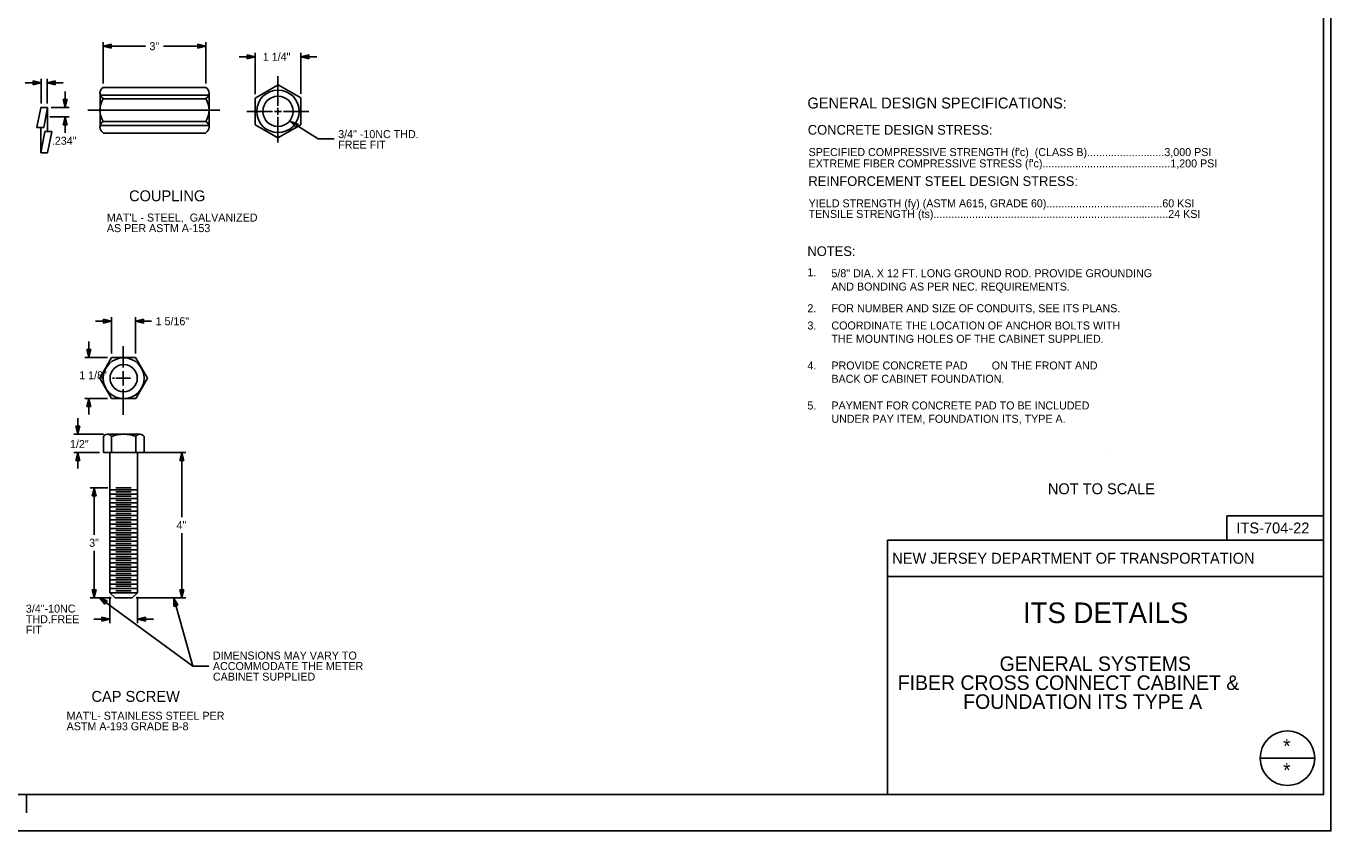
# Model space of a CAD drawing. Extents: x 507907 to 706396, y 496048 to 704964.
# Drawn here: x 705858 to 706396, y 704012 to 704344 of the extents above; entities that cross this region are included whole.
import ezdxf

# ---------------------------------------------------------------- set-up
doc = ezdxf.new("R2010")
doc.units = 0
doc.layers.add('1', color=7, linetype='Continuous')
doc.layers.add('41', color=7, linetype='Continuous')

msp = doc.modelspace()

# ---------------------------------------------------------------- linework, layer by layer
at = {"layer": '1'}
for p, q in [((706393.15, 704026.83), (706393.15, 704656.83)), ((705889.78, 704320.25), (705889.78, 704337.26)), ((705889.78, 704335.61), (705893.08, 704336.44)), ((705907.21, 704335.61), (705889.78, 704335.61)), ((705893.08, 704334.79), (705889.78, 704335.61)), ((705893.08, 704336.44), (705893.08, 704334.79)), ((705914.71, 704335.61), (705932.14, 704335.61)), ((705928.84, 704336.44), (705932.14, 704335.61)), ((705928.84, 704334.79), (705928.84, 704336.44)), ((705932.14, 704335.61), (705928.84, 704334.79)), ((705932.14, 704320.25), (705932.14, 704337.26)), ((705945.88, 704331.23), (705952.48, 704331.23)), ((705949.18, 704332.06), (705952.48, 704331.23)), ((705949.18, 704330.41), (705949.18, 704332.06)), ((705952.48, 704331.23), (705949.18, 704330.41)), ((705952.48, 704315.87), (705952.48, 704332.88)), ((705971.29, 704315.96), (705971.29, 704332.88)), ((705971.29, 704331.23), (705974.59, 704332.06)), ((705977.89, 704331.23), (705971.29, 704331.23)), ((705974.59, 704330.41), (705971.29, 704331.23)), ((705974.59, 704332.06), (705974.59, 704330.41)), ((705857.56, 704320.45), (705864.16, 704320.45)), ((705860.86, 704321.28), (705864.16, 704320.45)), ((705860.86, 704319.63), (705860.86, 704321.28)), ((705864.16, 704320.45), (705860.86, 704319.63)), ((705864.16, 704312), (705864.16, 704322.1)), ((705866.68, 704312), (705866.68, 704322.1)), ((705866.68, 704320.45), (705869.98, 704321.28)), ((705873.28, 704320.45), (705866.68, 704320.45)), ((705869.98, 704319.63), (705866.68, 704320.45)), ((705869.98, 704321.28), (705869.98, 704319.63)), ((705952.48, 704314.22), (705961.96, 704319.71)), ((705961.87, 704310.98), (705961.87, 704323.31)), ((705971.29, 704314.31), (705961.96, 704319.71)), ((705874.07, 704310.35), (705873.25, 704313.65)), ((705873.25, 704313.65), (705874.9, 704313.65)), ((705874.07, 704316.95), (705874.07, 704310.35)), ((705874.9, 704313.65), (705874.07, 704310.35)), ((705888.46, 704316.29), (705888.46, 704302.25)), ((705888.46, 704315.45), (705933.46, 704315.45)), ((705932.14, 704318.6), (705889.78, 704318.6)), ((705889.78, 704313.95), (705932.14, 704313.95)), ((705933.46, 704316.29), (705933.46, 704302.25)), ((705952.48, 704314.22), (705952.48, 704303.18)), ((705971.29, 704314.31), (705971.29, 704303.21)), ((705862.42, 704302.19), (705864.01, 704310.23)), ((705864.16, 704310.35), (705866.68, 704310.35)), ((705865.24, 704302.13), (705866.8, 704310.17)), ((705866.86, 704300.51), (705866.86, 704310.17)), ((705868.33, 704310.35), (705875.72, 704310.35)), ((705883.39, 704309.15), (705937.84, 704309.15)), ((705959.62, 704308.73), (705948.97, 704308.73)), ((705961.87, 704308.73), (705960.37, 704308.73)), ((705961.87, 704308.73), (705961.87, 704310.23)), ((705961.87, 704308.73), (705961.87, 704307.23)), ((705961.87, 704308.73), (705963.37, 704308.73)), ((705964.12, 704308.73), (705974.62, 704308.73)), ((705867.73, 704306.5), (705875.72, 704306.5)), ((705873.25, 704303.2), (705874.07, 704306.5)), ((705874.9, 704303.2), (705873.25, 704303.2)), ((705874.07, 704299.9), (705874.07, 704306.5)), ((705874.07, 704306.5), (705874.9, 704303.2)), ((705888.46, 704302.85), (705933.46, 704302.85)), ((705889.78, 704304.53), (705932.14, 704304.53)), ((705961.87, 704297.78), (705952.48, 704303.18)), ((705961.87, 704306.48), (705961.87, 704295.83)), ((705961.87, 704297.78), (705971.29, 704303.21)), ((705967, 704304.5), (705978.45, 704297.38)), ((705969.37, 704302.06), (705967, 704304.5)), ((705967, 704304.5), (705970.24, 704303.46)), ((705970.24, 704303.46), (705969.37, 704302.06)), ((705862.57, 704302.01), (705865.06, 704302.01)), ((705864.04, 704291.78), (705864.04, 704301.95)), ((705864.04, 704291.78), (705865.75, 704300.33)), ((705865.9, 704300.45), (705868.42, 704300.45)), ((705866.86, 704291.72), (705868.54, 704300.27)), ((705932.14, 704299.79), (705889.78, 704299.79)), ((705961.96, 704297.78), (705961.84, 704297.84)), ((705985.05, 704297.38), (705978.45, 704297.38)), ((705864.22, 704291.6), (705866.71, 704291.6)), ((705886.61, 704222.12), (705893.21, 704222.12)), ((705889.91, 704222.94), (705893.21, 704222.12)), ((705889.91, 704221.29), (705889.91, 704222.94)), ((705893.21, 704222.12), (705889.91, 704221.29)), ((705893.21, 704208.79), (705893.21, 704223.77)), ((705903.14, 704208.79), (705903.14, 704223.77)), ((705903.14, 704222.12), (705906.44, 704222.94)), ((705909.74, 704222.12), (705903.14, 704222.12)), ((705906.44, 704221.29), (705903.14, 704222.12)), ((705906.44, 704222.94), (705906.44, 704221.29)), ((705883.91, 704213.74), (705883.91, 704207.14)), ((705898.04, 704203.09), (705898.04, 704211.88)), ((705891.56, 704207.14), (705882.26, 704207.14)), ((705883.91, 704207.14), (705883.08, 704210.44)), ((705883.08, 704210.44), (705884.73, 704210.44)), ((705884.73, 704210.44), (705883.91, 704207.14)), ((705888.35, 704198.68), (705893.21, 704207.14)), ((705903.14, 704207.14), (705893.21, 704207.14)), ((705903.14, 704207.14), (705908.06, 704198.59)), ((705898.04, 704198.59), (705898.04, 704201.59)), ((705888.35, 704198.62), (705888.38, 704198.68)), ((705888.35, 704198.68), (705893.24, 704190.22)), ((705894.47, 704198.59), (705893.68, 704198.59)), ((705898.04, 704198.59), (705895.04, 704198.59)), ((705898.04, 704198.59), (705901.04, 704198.59)), ((705898.04, 704198.59), (705898.04, 704195.59)), ((705903.23, 704190.22), (705908.06, 704198.59)), ((705891.59, 704190.22), (705882.26, 704190.22)), ((705883.08, 704186.92), (705883.91, 704190.22)), ((705883.91, 704183.62), (705883.91, 704190.22)), ((705883.91, 704190.22), (705884.73, 704186.92)), ((705903.23, 704190.22), (705893.24, 704190.22)), ((705898.04, 704194.09), (705898.04, 704183.56)), ((705884.73, 704186.92), (705883.08, 704186.92)), ((705879.32, 704175.52), (705878.49, 704178.82)), ((705878.49, 704178.82), (705880.14, 704178.82)), ((705879.32, 704182.12), (705879.32, 704175.52)), ((705880.14, 704178.82), (705879.32, 704175.52)), ((705889.85, 704175.52), (705877.67, 704175.52)), ((705889.88, 704174.62), (705889.88, 704167.99)), ((705891.5, 704175.52), (705904.94, 704175.52)), ((705893.24, 704174.62), (705893.24, 704167.99)), ((705903.23, 704174.62), (705903.23, 704167.99)), ((705906.62, 704174.62), (705906.62, 704167.99)), ((705888.23, 704167.99), (705877.67, 704167.99)), ((705878.49, 704164.69), (705879.32, 704167.99)), ((705880.14, 704164.69), (705878.49, 704164.69)), ((705879.32, 704161.39), (705879.32, 704167.99)), ((705879.32, 704167.99), (705880.14, 704164.69)), ((705889.88, 704167.99), (705906.62, 704167.99)), ((705892.58, 704110.09), (705892.58, 704167.99)), ((705903.86, 704110.09), (705903.86, 704167.99)), ((705905.51, 704167.99), (705923.8, 704167.99)), ((705921.32, 704164.69), (705922.15, 704167.99)), ((705922.97, 704164.69), (705921.32, 704164.69)), ((705922.15, 704141.29), (705922.15, 704167.99)), ((705922.15, 704167.99), (705922.97, 704164.69)), ((706303.2, 704168.01), (706303.2, 704168.01)), ((705891.68, 704153.44), (705884.45, 704153.44)), ((705885.27, 704150.14), (705886.1, 704153.44)), ((705886.1, 704134.02), (705886.1, 704153.44)), ((705886.1, 704153.44), (705886.92, 704150.14)), ((705892.58, 704152.57), (705903.86, 704152.57)), ((705894.98, 704153.44), (705901.28, 704153.44)), ((705886.92, 704150.14), (705885.27, 704150.14)), ((705892.58, 704150.8), (705903.86, 704150.8)), ((705892.58, 704149.03), (705903.86, 704149.03)), ((705892.58, 704147.26), (705903.86, 704147.26)), ((705894.98, 704151.7), (705901.28, 704151.7)), ((705894.98, 704149.9), (705901.28, 704149.9)), ((705894.98, 704148.16), (705901.28, 704148.16)), ((705892.58, 704145.49), (705903.86, 704145.49)), ((705892.58, 704143.72), (705903.86, 704143.72)), ((705892.58, 704141.95), (705903.86, 704141.95)), ((705894.98, 704146.36), (705901.28, 704146.36)), ((705894.98, 704144.62), (705901.28, 704144.62)), ((705894.98, 704142.82), (705901.28, 704142.82)), ((706353.2, 704131.83), (706353.2, 704141.83)), ((706353.2, 704141.83), (706393.2, 704141.83)), ((705892.58, 704140.18), (705903.86, 704140.18)), ((705892.58, 704138.41), (705903.86, 704138.41)), ((705892.58, 704136.64), (705903.86, 704136.64)), ((705894.98, 704141.08), (705901.28, 704141.08)), ((705894.98, 704139.28), (705901.28, 704139.28)), ((705894.98, 704137.54), (705901.28, 704137.54)), ((705892.58, 704134.87), (705903.86, 704134.87)), ((705892.58, 704133.1), (705903.86, 704133.1)), ((705892.58, 704131.33), (705903.86, 704131.33)), ((705894.98, 704135.74), (705901.28, 704135.74)), ((705894.98, 704134), (705901.28, 704134)), ((705894.98, 704132.2), (705901.28, 704132.2)), ((705894.98, 704130.46), (705901.28, 704130.46)), ((705922.15, 704134.69), (705922.15, 704107.99)), ((706393.2, 704131.83), (706213.2, 704131.83)), ((706213.2, 704131.83), (706213.2, 704026.83)), ((705886.1, 704127.42), (705886.1, 704107.99)), ((705892.58, 704129.56), (705903.86, 704129.56)), ((705892.58, 704127.79), (705903.86, 704127.79)), ((705892.58, 704126.02), (705903.86, 704126.02)), ((705894.98, 704128.66), (705901.28, 704128.66)), ((705894.98, 704126.92), (705901.28, 704126.92)), ((705894.98, 704125.12), (705901.28, 704125.12)), ((705892.58, 704124.25), (705903.86, 704124.25)), ((705892.58, 704122.48), (705903.86, 704122.48)), ((705892.58, 704120.71), (705903.86, 704120.71)), ((705894.98, 704123.38), (705901.28, 704123.38)), ((705894.98, 704121.58), (705901.28, 704121.58)), ((705894.98, 704119.84), (705901.28, 704119.84)), ((705892.58, 704118.94), (705903.86, 704118.94)), ((705892.58, 704117.17), (705903.86, 704117.17)), ((705892.58, 704115.4), (705903.86, 704115.4)), ((705894.98, 704118.04), (705901.28, 704118.04)), ((705894.98, 704116.3), (705901.28, 704116.3)), ((705894.98, 704114.5), (705901.28, 704114.5)), ((706393.2, 704116.83), (706213.2, 704116.83)), ((705886.1, 704107.99), (705885.27, 704111.29)), ((705885.27, 704111.29), (705886.92, 704111.29)), ((705886.92, 704111.29), (705886.1, 704107.99)), ((705892.58, 704113.63), (705903.86, 704113.63)), ((705892.58, 704111.86), (705903.86, 704111.86)), ((705892.58, 704110.09), (705903.86, 704110.09)), ((705892.58, 704110.09), (705894.71, 704107.99)), ((705894.98, 704112.76), (705901.28, 704112.76)), ((705894.98, 704110.96), (705901.28, 704110.96)), ((705903.86, 704110.09), (705901.73, 704107.99)), ((705922.15, 704107.99), (705921.32, 704111.29)), ((705921.32, 704111.29), (705922.97, 704111.29)), ((705922.97, 704111.29), (705922.15, 704107.99)), ((705893.06, 704107.99), (705884.45, 704107.99)), ((705888.29, 704107.98), (705926.78, 704079.77)), ((705890.46, 704105.37), (705888.29, 704107.98)), ((705888.29, 704107.98), (705891.43, 704106.7)), ((705891.43, 704106.7), (705890.46, 704105.37)), ((705892.58, 704108.44), (705892.58, 704097.54)), ((705894.71, 704107.99), (705901.73, 704107.99)), ((705903.38, 704107.99), (705923.8, 704107.99)), ((705903.86, 704108.44), (705903.86, 704097.54)), ((705918.86, 704107.88), (705926.78, 704079.77)), ((705918.96, 704104.48), (705918.86, 704107.88)), ((705918.86, 704107.88), (705920.55, 704104.93)), ((705920.55, 704104.93), (705918.96, 704104.48)), ((705885.98, 704099.19), (705892.58, 704099.19)), ((705889.28, 704100.01), (705892.58, 704099.19)), ((705889.28, 704098.36), (705889.28, 704100.01)), ((705892.58, 704099.19), (705889.28, 704098.36)), ((705903.86, 704099.19), (705907.16, 704100.01)), ((705910.46, 704099.19), (705903.86, 704099.19)), ((705907.16, 704098.36), (705903.86, 704099.19)), ((705907.16, 704100.01), (705907.16, 704098.36)), ((705933.38, 704079.77), (705926.78, 704079.77)), ((706378.2, 704041.83), (706366.95, 704041.83)), ((706378.2, 704041.83), (706389.45, 704041.83)), ((705403.15, 704026.83), (706393.15, 704026.83)), ((705858.15, 704019.33), (705858.15, 704026.83)), ((706396.15, 704011.83), (705347.97, 704011.83))]:
    msp.add_line(p, q, dxfattribs=at)
for centre, radius in [((705961.87, 704308.73), 8.79), ((705961.87, 704308.73), 6.25), ((705898.22, 704198.59), 8.44), ((705898.22, 704198.62), 5.62), ((706378.2, 704041.83), 11.25)]:
    msp.add_circle(centre, radius, dxfattribs=at)
for centre, radius, start, end in [((705891.14, 704316.29), 2.69, 120.6697, 239.3303), ((705897.51, 704309.26), 9.06, 148.6747, 211.3253), ((705930.75, 704316.29), 2.69, 300.6697, 59.3303), ((705924.39, 704309.26), 9.06, 328.6747, 31.3253), ((705864.15, 704310.2), 0.15, 90, 170.8538), ((705866.67, 704310.2), 0.15, 350.8246, 90), ((705866.4, 704306.17), 0.457, 27.5981, 133.4773), ((705891.14, 704302.23), 2.69, 120.6697, 239.3303), ((705930.75, 704302.23), 2.69, 300.6697, 59.3303), ((705862.57, 704302.16), 0.15, 170.8246, 270), ((705865.08, 704302.16), 0.15, 270, 350.8538), ((705865.89, 704300.32), 0.15, 90, 170.8346), ((705865.9, 704300.32), 0.15, 90, 170.807), ((705868.41, 704300.32), 0.15, 350.8346, 90), ((705864.39, 704295.61), 0.471, 225.4546, 317.0915), ((705864.2, 704291.75), 0.15, 170.807, 270), ((705866.72, 704291.75), 0.15, 270, 350.8407), ((705891.55, 704173.47), 2.05, 34.6152, 145.3848), ((705898.23, 704160.98), 14.54, 69.9054, 110.0946), ((705904.93, 704173.44), 2.08, 35.0663, 144.9337)]:
    msp.add_arc(centre, radius, start, end, dxfattribs=at)
at = {"layer": '41'}
for points in [[(705347.97, 704671.83), (706396.15, 704671.83), (706396.15, 704011.83), (705347.97, 704011.83)], [(705403.15, 704656.83), (706393.15, 704656.83), (706393.15, 704026.83), (705403.15, 704026.83)]]:
    msp.add_lwpolyline(points, close=True, dxfattribs=at)

# ---------------------------------------------------------------- texts
at = {"layer": '1'}
for s, height, p in [('3"', 3.3, (705908.86, 704333.96)), ('1 1/4"', 3.3, (705955.61, 704329.58)), ('GENERAL DESIGN SPECIFICATIONS:', 4.5, (706180.23, 704309.91)), ('CONCRETE DESIGN STRESS:', 3.99, (706180.39, 704299.1)), ('.234"', 3.3, (705868.61, 704294.95)), ('3/4" -10NC THD.', 3.3, (705986.7, 704297.69)), ('FREE FIT', 3.3, (705986.7, 704293.34)), ("SPECIFIED COMPRESSIVE STRENGTH (f'c)  (CLASS B)..........................3,000 PSI", 3.3, (706180.72, 704290.27)), ("EXTREME FIBER COMPRESSIVE STRESS (f'c)...........................................1,200 PSI", 3.3, (706180.72, 704285.6)), ('REINFORCEMENT STEEL DESIGN STRESS:', 3.99, (706180.63, 704277.95)), (' COUPLING', 4.5, (705898.78, 704271.63)), ('YIELD STRENGTH (fy) (ASTM A615, GRADE 60).......................................60 KSI', 3.3, (706180.72, 704269.12)), ("MAT'L - STEEL,  GALVANIZED", 3.3, (705891.28, 704263.26)), ('TENSILE STRENGTH (ts)...............................................................................24 KSI', 3.29999, (706180.72, 704264.76)), ('AS PER ASTM A-153', 3.3, (705891.28, 704258.9)), ('NOTES:', 3.99, (706180.23, 704249.05)), ('1.', 3.3, (706180.23, 704240.72)), ('5/8" DIA. X 12 FT. LONG GROUND ROD. PROVIDE GROUNDING', 3.3, (706190.13, 704240.28)), ('AND BONDING AS PER NEC. REQUIREMENTS.', 3.3, (706190.13, 704234.78)), ('2.', 3.3, (706180.23, 704225.84)), ('FOR NUMBER AND SIZE OF CONDUITS, SEE ITS PLANS.', 3.3, (706190.13, 704225.84)), ('1 5/16"', 3.3, (705911.39, 704220.47)), ('3.', 3.3, (706180.23, 704218.72)), ('COORDINATE THE LOCATION OF ANCHOR BOLTS WITH ', 3.3, (706190.13, 704218.72)), ('THE MOUNTING HOLES OF THE CABINET SUPPLIED.', 3.3, (706190.13, 704213.22)), ('1 1/8"', 3.3, (705879.88, 704198.19)), ('4.', 3.3, (706180.23, 704202.22)), ('PROVIDE CONCRETE PAD ', 3.3, (706190.13, 704202.22)), ('ON THE FRONT AND ', 3.3, (706256.25, 704202.22)), ('BACK OF CABINET FOUNDATION.', 3.3, (706190.13, 704196.72)), ('5.', 3.3, (706180.23, 704185.72)), ('PAYMENT FOR CONCRETE PAD TO BE INCLUDED ', 3.3, (706190.13, 704185.72)), ('UNDER PAY ITEM, FOUNDATION ITS, TYPE A.', 3.3, (706190.13, 704180.22)), ('1/2"', 3.3, (705876.08, 704169.81)), ('NOT TO SCALE', 4.5, (706279.4, 704150.76)), ('4"', 3.3, (705920.03, 704136.34)), ('ITS-704-22', 4.5, (706357.18, 704134.58)), ('3"', 3.3, (705884, 704129.07)), ('NEW JERSEY DEPARTMENT OF TRANSPORTATION', 4.5, (706215.22, 704122.08)), ('3/4"-10NC', 3.3, (705857.89, 704101.9)), ('ITS DETAILS', 8.5, (706269.14, 704097.58)), ('THD.FREE ', 3.3, (705857.89, 704097.54)), ('FIT', 3.3, (705857.89, 704093.18)), ('DIMENSIONS MAY VARY TO', 3.3, (705935.03, 704082.54)), ('GENERAL SYSTEMS', 6, (706259.49, 704077.83)), ('ACCOMMODATE THE METER ', 3.3, (705935.03, 704078.19)), ('CABINET SUPPLIED', 3.3, (705935.03, 704073.83)), ('FIBER CROSS CONNECT CABINET & ', 6, (706217.49, 704070)), ('CAP SCREW', 4.5, (705884.95, 704065.08)), ('FOUNDATION ITS TYPE A', 6, (706244.49, 704062.18)), ("MAT'L- STAINLESS STEEL PER", 3.3, (705874.69, 704057.71)), ('ASTM A-193 GRADE B-8', 3.3, (705874.69, 704053.35)), ('*', 6, (706376.41, 704043.8)), ('*', 6, (706376.41, 704033.86))]:
    msp.add_text(s, height=height, dxfattribs=at).set_placement(p)

doc.saveas('drawing.dxf')
